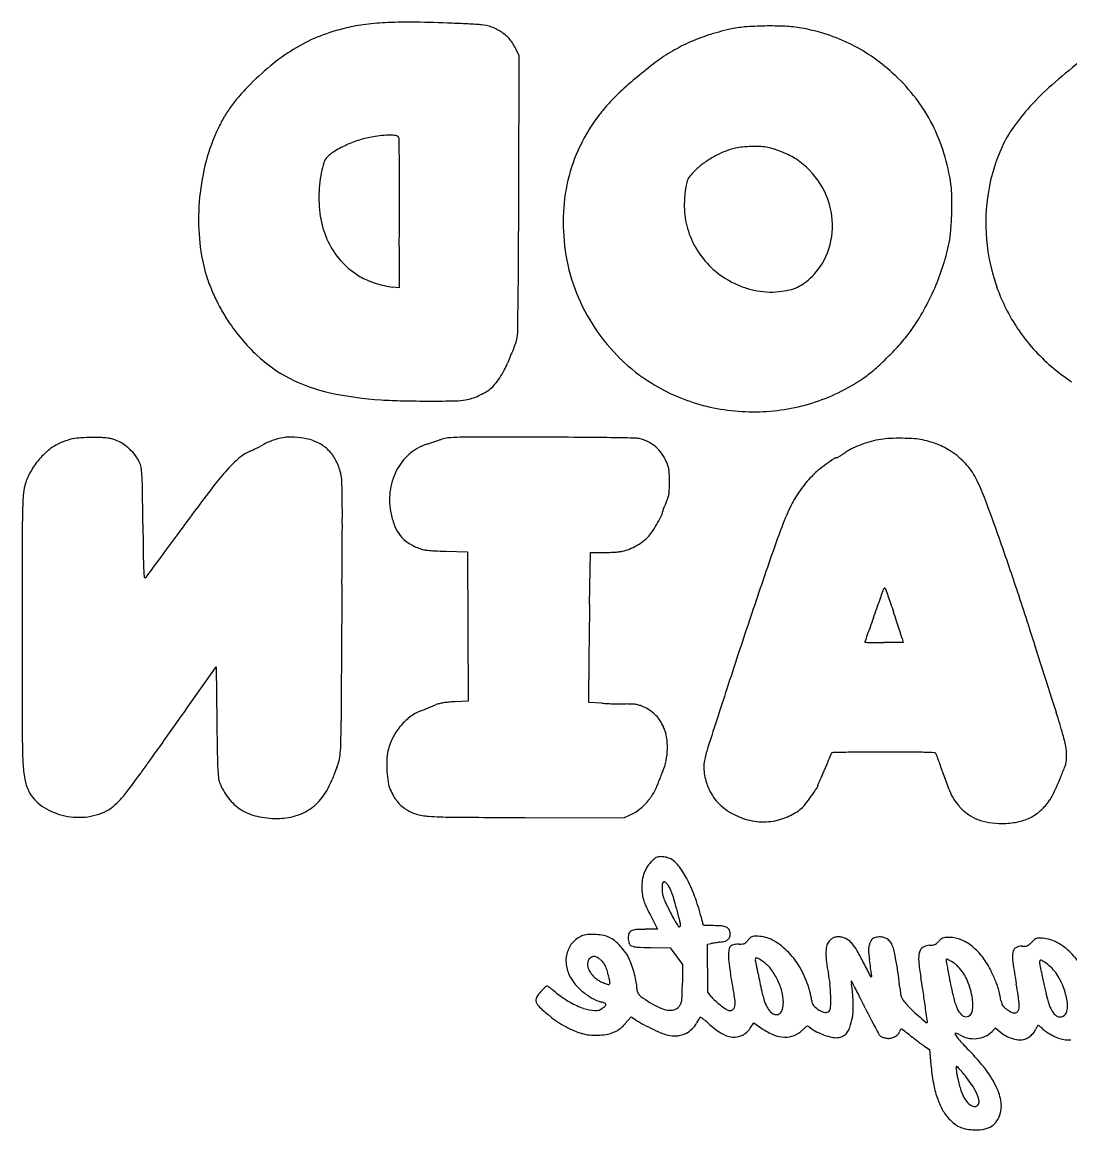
# Model space of a CAD drawing. Header units: millimetres. Extents: x -23.4 to 21.6, y -13.4 to 14.2.
# Drawn here: x -23.43 to 2.69, y -13.37 to 14.23 of the extents above; entities that cross this region are included whole.
import ezdxf

# ---------------------------------------------------------------- set-up
doc = ezdxf.new("R2010")
doc.units = ezdxf.units.MM

msp = doc.modelspace()

# ---------------------------------------------------------------- linework, layer by layer
for p, q in [((-11.053, 13.396), (-11.135, 13.571)), ((-11.062, 9.976), (-11.053, 13.396)), ((-14.039, 8.648), (-14.044, 7.612)), ((-14.044, 7.612), (-14.205, 7.632)), ((-12.878, 1.051), (-12.341, 1.033)), ((-12.341, 1.033), (-12.326, -2.686)), ((-9.299, -0.276), (-9.279, 1.018)), ((-9.279, 1.018), (-8.963, 1.018)), ((-1.492, -1.222), (-1.97, -1.222)), ((-1.513, -1.126), (-1.492, -1.222)), ((1.927, -1.715), (1.8, -1.314)), ((-19.367, -2.907), (-18.6, -1.83)), ((-18.6, -1.83), (-18.583, -3.205)), ((2.073, -2.173), (1.927, -1.715)), ((-9.32, -2.715), (-9.32, -2.142)), ((2.214, -2.618), (2.073, -2.173)), ((-12.326, -2.686), (-12.656, -2.7)), ((-8.993, -2.735), (-9.32, -2.715)), ((2.326, -2.97), (2.214, -2.618)), ((-8.445, -5.593), (-8.268, -5.51)), ((-10.915, -5.584), (-8.445, -5.593)), ((-7.794, -8.003), (-7.609, -8.369)), ((-6.464, -8.277), (-6.497, -8.147)), ((-6.212, -8.278), (-6.464, -8.277)), ((-7.609, -8.369), (-7.917, -8.369)), ((-7.771, -8.824), (-7.291, -8.834)), ((-6.359, -8.742), (-6.267, -8.725)), ((-6.357, -9.937), (-6.359, -8.742)), ((-7.291, -8.834), (-6.989, -9.244)), ((-6.989, -9.244), (-6.989, -9.704)), ((-6.272, -10.043), (-6.357, -9.937)), ((-8.409, -10.717), (-8.265, -10.554)), ((-8.265, -10.554), (-8.151, -10.626)), ((-5.299, -10.836), (-5.207, -10.703)), ((-5.207, -10.703), (-5.007, -10.839)), ((0.727, -10.916), (0.813, -10.826)), ((0.813, -10.826), (0.938, -10.934)), ((-0.972, -11.27), (-0.836, -11.364)), ((-0.836, -11.364), (-0.799, -11.746))]:
    msp.add_line(p, q)
for centre, radius, start, end in [((-14.292, 9.531), 4.682, 103.2565, 111.5328), ((-14.318, 9.641), 4.57, 97.0133, 103.2565), ((-14.001, 7.063), 7.167, 92.5566, 97.0132), ((-13.811, 2.805), 11.429, 89.1111, 92.5567), ((-14.166, -20.079), 34.316, 87.5933, 89.1112), ((-14.916, -37.927), 52.18, 87.3421, 87.5933), ((-14.478, -28.492), 42.735, 87.0505, 87.3422), ((-14.376, -26.508), 40.748, 86.7915, 87.0505), ((-12.263, 11.179), 3.002, 85.0476, 86.7914), ((-12.095, 13.114), 1.06, 70.0881, 85.0476), ((-12.105, 13.086), 1.089, 55.4344, 70.0881), ((-5.24, 11.58), 2.542, 94.4812, 102.8834), ((-4.793, 5.867), 8.272, 90.9927, 94.4812), ((-4.792, 5.818), 8.321, 87.4842, 90.9927), ((-4.561, 11.067), 3.067, 80.0941, 87.4843), ((-4.842, 9.457), 4.701, 71.9311, 80.0941), ((-14.451, 9.935), 4.249, 111.5328, 120.4346), ((-12.097, 13.098), 1.075, 40.6802, 55.4343), ((-4.904, 9.468), 4.669, 108.0727, 114.5328), ((-4.413, 7.962), 6.253, 102.8833, 108.0727), ((-4.734, 9.788), 4.353, 63.2835, 71.9311), ((-14.223, 9.545), 4.7, 120.4345, 128.8576), ((-12.042, 13.145), 1.002, 25.1256, 40.6802), ((-5.042, 9.77), 4.337, 114.5328, 121.2517), ((-4.748, 9.761), 4.383, 54.6668, 63.2835), ((-4.955, 9.627), 4.505, 121.2516, 127.782), ((-5.017, 9.382), 4.848, 46.6778, 54.6668), ((-12.683, 7.634), 7.155, 128.8576, 135.0055), ((2.573, -0.085), 16.792, 127.782, 129.7491), ((11.736, 1.936), 14.348, 127.975, 131.5956), ((-3.137, 6.781), 7.863, 129.7491, 133.2184), ((-4.934, 9.47), 4.728, 37.2015, 46.6778), ((-13.188, 8.139), 6.44, 135.0056, 138.4665), ((-4.559, 8.294), 5.786, 133.2184, 137.3112), ((7.034, 7.234), 7.264, 131.5955, 137.6205), ((-15.66, 10.277), 3.17, 143.8345, 149.5842), ((-15.327, 10.033), 3.583, 138.4665, 143.8346), ((-5.652, 9.302), 4.299, 137.3112, 142.4243), ((-4.613, 9.713), 4.325, 27.0709, 37.2015), ((-15.029, 9.907), 3.902, 149.5842, 154.5042), ((-5.584, 9.25), 4.385, 142.4243, 154.3657), ((5.537, 8.599), 5.238, 137.6205, 144.7627), ((-4.686, 9.676), 4.407, 17.0413, 27.0709), ((3.788, 9.835), 3.097, 144.7627, 155.351), ((-14.368, 9.592), 4.634, 154.5042, 165.2464), ((-14.307, 9.034), 2.376, 458.1055, 466.5784), ((-14.063, 7.316), 4.111, 454.8774, 458.1055), ((-14.277, 9.83), 1.588, 448.3109, 454.8775), ((-14.261, 10.385), 1.032, 440.9656, 448.311), ((-14.108, 11.348), 0.0576, 380.9936, 440.9657), ((-14.252, 11.293), 0.212, 360.4689, 380.9936), ((-14.257, 8.728), 2.68, 473.6965, 481.0785), ((-14.13, 8.438), 2.998, 466.5785, 473.6965), ((-261.491, 9.269), 247.459, 360.32153, 360.46889), ((-5.736, 9.323), 4.217, 154.3657, 166.6635), ((-5.274, 9.398), 1.742, 463.0973, 471.9286), ((-5.367, 9.797), 1.332, 455.2196, 463.0972), ((-5.197, 7.933), 3.203, 451.13, 455.2195), ((-5.197, 7.951), 3.186, 447.0422, 451.1299), ((-5.096, 9.911), 1.223, 438.6897, 447.0422), ((-5.131, 9.737), 1.4, 431.5751, 438.6896), ((-5.615, 8.284), 2.932, 427.4816, 431.5751), ((4.954, 9.3), 4.379, 155.351, 170.6695), ((-13.325, 9.317), 5.713, 165.2464, 174.4283), ((-15.618, 10.641), 0.315, 496.8195, 523.418), ((-15.139, 10.192), 0.972, 481.0784, 496.8196), ((-4.984, 8.673), 2.522, 478.5931, 485.2723), ((-4.978, 8.661), 2.536, 471.9287, 478.593), ((-5.618, 8.276), 2.941, 423.3908, 427.4817), ((-4.948, 9.614), 1.444, 416.4253, 423.3908), ((-5.266, 9.135), 2.02, 392.0981, 416.4253), ((-5.38, 9.463), 5.133, 8.0948, 17.0413), ((-13.363, 9.969), 2.669, 523.418, 528.9426), ((-117.015, 10.08), 102.981, 359.86298, 360.32158), ((-3.256, 7.092), 4.85, 494.3181, 496.4795), ((-5.469, 9.359), 1.683, 485.2723, 494.3181), ((-12.933, 9.885), 3.106, 528.9426, 534.5432), ((-5.574, 9.284), 4.382, 166.6635, 178.7099), ((-5.201, 9.8), 1.733, 524.1215, 528.6026), ((-6.551, 10.185), 0.328, 508.7636, 524.1215), ((-6.444, 10.119), 0.454, 496.4795, 508.7636), ((-12.542, 9.848), 3.499, 534.5432, 539.6657), ((-500.954, 11.264), 489.894, -0.31316, -0.15067), ((-3.325, 9.612), 3.617, 533.1936, 535.3245), ((-5.632, 9.887), 1.293, 528.6027, 533.1935), ((-5.252, 9.143), 2.003, 367.618, 392.0981), ((-2.659, 9.85), 2.384, 0.8794, 8.0949), ((5.355, 9.234), 4.786, -189.3305, -174.9998), ((-13.284, 9.313), 5.754, -185.5717, -176.4209), ((-13.157, 9.852), 2.884, 539.6657, 552.1071), ((-438.124, 10.848), 424.091, 359.70277, 359.86297), ((-4.428, 9.653), 2.513, 537.4316, 540.332), ((-3.093, 9.593), 3.849, 535.3245, 537.4316), ((-9.19, 9.75), 8.916, -1.8253, 0.8794), ((-4.961, 9.65), 1.98, 180.3321, 196.4117), ((-5.139, 9.159), 1.889, 342.3002, 367.618), ((-9.186, 9.75), 8.912, -4.5453, -1.8253), ((-13.85, 9.703), 2.175, 192.107, 207.477), ((-4.787, 9.267), 5.169, -181.2901, -170.6471), ((-14.227, 9.254), 4.809, -176.4209, -165.9531), ((-4.768, 9.707), 2.181, 196.4118, 211.3658), ((-2.921, 9.252), 2.627, -11.2994, -4.5453), ((-14.008, 9.621), 1.997, 207.477, 223.5867), ((-223.443, 9.747), 212.379, -0.61652, -0.31308), ((-4.721, 9.735), 2.235, 211.3658, 226.1272), ((-4.942, 9.096), 1.683, 314.696, 342.3003), ((-5.449, 9.757), 5.205, -17.7167, -11.2994), ((5.409, 9.239), 4.84, -174.9998, -160.7529), ((-5.427, 9.161), 4.521, -170.647, -158.1901), ((-15.95, 8.823), 3.033, -165.9532, -159.6932), ((-13.958, 9.668), 2.066, 223.5868, 239.2955), ((-4.745, 9.711), 2.201, 226.1272, 241.0593), ((-6.253, 10.014), 6.049, -23.4501, -17.7167), ((-14.051, 9.526), 5.058, -159.6932, -155.4249), ((-14.369, 8.976), 1.261, 239.2956, 247.6333), ((-13.765, 10.445), 2.849, 247.6333, 252.1667), ((-13.718, 10.591), 3.003, 252.1666, 256.6306), ((-4.679, 9.831), 2.338, 241.0593, 249.129), ((-4.525, 8.503), 0.96, 294.7383, 307.1728), ((-5.081, 9.236), 1.88, 307.1728, 314.696), ((-13.955, 9.592), 1.976, 256.6305, 262.7386), ((-528.035, 13.024), 516.988, -0.7203, -0.61648), ((-5.209, 9.249), 4.756, -158.1901, -146.1969), ((-4.773, 9.584), 2.074, 249.129, 257.9573), ((-4.787, 9.517), 2.006, 257.9574, 266.9411), ((-4.787, 9.518), 2.008, 266.9412, 275.9201), ((-4.808, 9.719), 2.209, 275.9201, 282.6367), ((-4.544, 8.544), 1.005, 282.6366, 294.7384), ((-6.334, 10.049), 6.137, -29.1437, -23.4502), ((5.183, 9.16), 4.601, -160.753, -145.953), ((-13.861, 9.612), 5.267, -155.4249, -151.2251), ((-14.996, 8.989), 3.972, -151.2252, -146.0362), ((-5.878, 9.795), 5.616, -35.2293, -29.1437), ((-14.153, 9.557), 4.989, -146.0363, -133.4759), ((-11.981, 6.541), 0.894, -14.9319, -9.9578), ((-11.951, 6.536), 0.864, -9.9578, -0.7203), ((-5.21, 9.248), 4.755, -146.197, -134.2029), ((-4.153, 8.577), 3.504, -41.301, -35.2293), ((5.069, 9.082), 4.463, -145.953, -138.031), ((-12, 6.45), 0.884, -25.8853, -20.8738), ((-12.835, 6.769), 1.778, -20.8739, -17.9025), ((-12.837, 6.769), 1.78, -17.9025, -14.9318), ((-7.305, 11.346), 7.7, -44.6715, -41.3011), ((5.408, 9.388), 4.92, -138.031, -130.6671), ((-15.168, 8.486), 3.513, -133.4758, -117.1399), ((-8.527, 4.688), 3.006, 518.0107, 519.6159), ((-6.16, 3.733), 5.558, 516.9976, 518.0108), ((-6.265, 3.777), 5.445, 515.9805, 516.9976), ((-9.029, 5.009), 2.418, 514.1147, 515.9805), ((-5.375, 9.078), 4.518, -134.2029, -121.7399), ((-7.258, 11.299), 7.633, -48.0433, -44.6715), ((-13.319, 6.576), 2.15, -33.9598, -28.2328), ((-12.668, 6.227), 1.412, -28.2328, -20.384), ((-4.245, 7.948), 3.127, -54.611, -48.0433), ((5.403, 9.382), 4.912, -130.6672, -123.2973), ((-14.899, 9.011), 4.103, -117.1398, -102.2234), ((-13.206, 6.501), 2.015, -39.786, -33.9598), ((-5.132, 9.196), 4.658, -71.7854, -54.611), ((-13.935, 13.462), 8.657, -102.2234, -93.6891), ((-12.787, 6.537), 1.764, -65.7233, -59.9354), ((-12.448, 5.951), 1.088, -59.9353, -51.6203), ((-12.257, 5.71), 0.78, -51.6203, -39.786), ((-5.277, 9.236), 4.704, -121.7399, -104.6827), ((-13.685, 17.337), 12.54, -93.6891, -91.2468), ((-13.275, 36.145), 31.352, -91.2468, -90.015), ((-13.272, 48.988), 44.195, -90.0149, -89.1754), ((-12.657, 6.251), 1.454, -89.1754, -79.2616), ((-12.609, 5.998), 1.196, -79.2616, -71.4797), ((-12.797, 6.559), 1.789, -71.4796, -65.7233), ((-5.217, 9.454), 4.93, -88.2445, -71.7854), ((-5.217, 9.466), 4.941, -104.6826, -88.2445), ((-21.885, 2.395), 1.483, 93.2784, 101.2778), ((-21.665, -1.442), 5.326, 90.1899, 93.2785), ((-21.646, -7.183), 11.066, 88.9643, 90.1899), ((-21.471, 2.495), 1.387, 83.3053, 88.9642), ((-21.391, 3.175), 0.702, 74.5802, 83.3053), ((-16.719, 2.53), 1.366, 98.9248, 110.7365), ((-16.721, 2.539), 1.358, 87.0729, 98.9249), ((-16.747, 2.026), 1.871, 77.7536, 87.073), ((-12.772, 3.202), 0.675, 94.6077, 109.4846), ((-12.419, -1.176), 5.068, 91.242, 94.6077), ((-12.011, -20.023), 23.919, 89.9345, 91.242), ((-12.991, -877.247), 881.144, 89.837554, 89.934499), ((-11.379, -308.788), 312.682, 89.64047, 89.83756), ((-9.85, -65.125), 69.014, 89.03572, 89.64053), ((-10.164, -83.816), 87.708, 88.68583, 89.03579), ((-8.163, 3.427), 0.442, 73.8535, 88.6859), ((-1.583, -2.152), 6.018, 89.3154, 92.2494), ((-1.584, -2.189), 6.054, 86.4496, 89.3154), ((-22.027, 2.643), 1.191, 116.4191, 131.2805), ((-21.586, 1.756), 2.182, 110.6297, 116.419), ((-21.95, 2.722), 1.15, 101.2778, 110.6296), ((-21.485, 2.834), 1.056, 68.1534, 74.5803), ((-21.442, 2.941), 0.941, 56.2553, 68.1534), ((-21.687, 2.574), 1.382, 47.3353, 56.2554), ((-21.655, 2.61), 1.334, 38.2875, 47.3353), ((-20.137, 8.933), 5.891, 294.7128, 295.5873), ((-19.862, 8.36), 5.255, 295.5873, 296.4431), ((-17.875, 4.365), 0.793, 296.443, 299.9007), ((-16.524, 2.016), 1.917, 110.7365, 119.9007), ((-16.609, 2.659), 1.224, 62.5566, 77.7537), ((-16.502, 2.866), 0.991, 44.7516, 62.5567), ((-12.99, 2.566), 1.208, 107.9113, 131.8382), ((-16.828, 14.443), 11.273, 287.9113, 288.3704), ((-19.854, 23.554), 20.874, 288.3704, 288.6598), ((-19.716, 23.146), 20.443, 288.6598, 288.9504), ((-16.017, 12.373), 9.053, 288.9505, 289.4847), ((-8.388, 2.65), 1.252, 63.2453, 73.8535), ((-8.209, 3.004), 0.854, 49.1194, 63.2453), ((-8.218, 2.995), 0.867, 35.1159, 49.1194), ((-2.104, 2.291), 1.473, 115.7084, 123.8483), ((-1.64, 1.327), 2.542, 110.2993, 115.7084), ((-1.571, 1.139), 2.743, 105.0613, 110.2993), ((-1.668, 1.5), 2.369, 99.2158, 105.0612), ((-1.745, 1.977), 1.886, 92.2494, 99.2158), ((-1.291, 2.526), 1.331, 77.627, 86.4496), ((-1.71, 0.617), 3.285, 73.8598, 77.627), ((-1.293, 2.057), 1.786, 67.9138, 73.8597), ((-1.236, 2.197), 1.635, 61.6613, 67.9137), ((-1.56, 1.598), 2.316, 56.8452, 61.6612), ((-21.558, 2.108), 1.903, 131.2804, 141.7436), ((-21.194, 2.973), 0.747, 24.3203, 38.2875), ((-16.108, 1.106), 2.97, 129.6958, 137.0583), ((-17.327, 2.574), 1.062, 113.8383, 129.6958), ((-20.137, 8.933), 5.891, 293.8382, 294.7128), ((-16.526, 2.841), 1.025, 27.2871, 44.7516), ((-12.848, 2.408), 1.42, 131.8382, 153.0293), ((-8.593, 2.731), 1.325, 24.9252, 35.116), ((3.27, -5.981), 11.365, 124.7166, 125.9714), ((-3.141, 3.273), 0.108, 90, 124.7166), ((-3.141, 3.403), 0.0225, 270.0001, 301.2206), ((-7.183, 10.071), 7.821, 301.2205, 301.7261), ((-4.966, 6.485), 3.604, 301.7261, 303.0091), ((-6.463, 8.79), 6.353, 303.0091, 303.8484), ((-1.416, 1.818), 2.053, 50.2108, 56.8451), ((-1.189, 2.09), 1.698, 42.563, 50.2108), ((-21.503, 2.065), 1.972, 141.7436, 152.0408), ((-21.074, 3.028), 0.615, 10.6794, 24.3203), ((-21.834, 2.884), 1.389, 3.2579, 10.6793), ((-13.972, -0.882), 5.888, 137.0584, 142.1468), ((-16.848, 2.675), 1.387, 13.3654, 27.2872), ((-12.734, 2.35), 1.548, 153.0292, 173.2329), ((-8.395, 2.823), 1.108, 19.0129, 24.9252), ((-7.861, 3.007), 0.543, 8.9342, 19.0129), ((-8.24, 2.947), 0.926, 1.7858, 8.9343), ((-2.633, 1.848), 1.558, 128.4683, 135), ((-0.073, -1.375), 5.674, 125.9714, 128.4683), ((-1.156, 2.121), 1.654, 34.8063, 42.563), ((-1.295, 2.024), 1.824, 27.5976, 34.8062), ((-21.95, 2.302), 1.466, 152.0408, 164.8996), ((-27.838, 2.543), 7.403, 0.7941, 3.258), ((-16.571, 2.741), 1.102, 2.5929, 13.3653), ((-26.832, 2.277), 11.373, 0.6513, 2.5929), ((-14.008, 2.767), 6.697, 0.1248, 1.7858), ((-14.316, 2.767), 7.005, -1.5006, 0.1248), ((-1.615, 0.829), 2.998, 135, 143.4878), ((-3.447, 0.899), 4.251, 20.4855, 27.5975), ((-22.16, 2.359), 1.249, 164.8996, 176.2157), ((-343.857, -1.838), 323.452, 0.63163, 0.79412), ((0.858, -12.408), 24.67, 142.1468, 143.9021), ((-12.632, 2.338), 1.65, -186.7671, -167.5094), ((-8.164, 2.606), 0.85, -9.1787, -1.5005), ((-1.858, 1.009), 2.695, 143.4878, 152.6807), ((-14.978, 1.884), 8.446, 176.2157, 178.975), ((-54.784, 1.959), 39.327, -0.3224, 0.6512), ((-4.854, 1.074), 2.805, 514.9009, 516.5046), ((-8.601, 2.829), 1.332, -25.0991, -19.8499), ((-7.832, 2.552), 0.515, -19.8498, -9.1788), ((0.098, -0.001), 4.897, 152.6806, 159.0714), ((-57.398, -19.257), 61.845, 19.47946, 20.48557), ((21.662, 1.228), 45.093, 178.975, 179.941), ((-284.101, 195.372), 327.997, 323.75769, 323.90207), ((-12.257, 2.421), 2.035, -167.5093, -158.2979), ((-11.501, 3.94), 4.466, -29.2303, -26.3824), ((-7.687, 2.049), 0.209, -26.3824, 0), ((-7.413, 2.049), 0.0659, 520.2388, 540), ((-5.48, 1.354), 2.12, 518.6305, 520.2389), ((-5.66, 1.425), 1.926, 516.5047, 518.6305), ((290.037, 5.15), 310.481, 180.63156, 180.78923), ((-809.051, 6.203), 793.607, -0.431948, -0.322398), ((-13.328, 1.995), 0.882, -158.2979, -141.0946), ((-10.67, 3.475), 3.513, -32.9684, -29.2303), ((19.84, -7.551), 26.034, 159.0714, 160.9254), ((-131.887, 83.796), 139.269, 323.48372, 323.75759), ((-13.371, 1.96), 0.827, -141.0945, -123.2043), ((-8.608, 2.136), 1.055, -52.1454, -42.0745), ((-8.614, 2.142), 1.063, -42.0744, -32.9684), ((2175.696, -0.993), 2199.127, -180.059077, -179.999947), ((-12.926, 2.64), 1.639, -123.2043, -112.4829), ((-13.349, 1.619), 0.534, -112.4829, -101.7682), ((-8.706, 2.106), 1.077, -78.183, -68.2564), ((-8.834, 2.429), 1.424, -68.2564, -60.2076), ((-8.832, 2.424), 1.419, -60.2075, -52.1454), ((-64.599, -21.804), 69.483, 18.38218, 19.4795), ((-11.45, 0.997), 8.965, 180.7892, 182.8264), ((-184.763, 122.946), 205.061, 323.33398, 323.48364), ((-13.19, 2.383), 1.315, -101.7682, -96.3028), ((-13.014, 3.975), 2.916, -96.3028, -92.8167), ((-12.338, 17.715), 16.673, -92.8167, -91.8574), ((-8.963, 4.55), 3.532, -90, -87.846), ((-8.986, 5.151), 4.133, -87.846, -85.9315), ((-8.955, 4.712), 3.694, -85.9315, -84.0029), ((-8.656, 1.869), 0.834, -84.003, -78.183), ((164.603, -57.608), 179.207, 160.92541, 161.48324), ((-18.845, 0.632), 1.561, 182.8264, 188.4547), ((-20.372, 0.405), 0.0174, 188.4546, 318.4093), ((-21.483, 1.391), 1.503, 318.4092, 323.334), ((1553.578, -11.607), 1569.089, 539.5681, 539.606144), ((-47.697, 15.776), 48.33, -19.2591, -19.0375), ((-2.467, 0.169), 0.483, -19.0375, -13.1279), ((-1.804, 0.014), 0.197, 518.8407, 526.8721), ((-1.866, 0.038), 0.132, 507.9594, 518.8406), ((-1.903, 0.061), 0.0878, 495.0089, 507.9595), ((-1.953, 0.112), 0.0163, 450, 495.0087), ((-1.953, 0.058), 0.07, 441.4745, 450), ((-1.949, 0.087), 0.0406, 428.6608, 441.4745), ((-1.943, 0.103), 0.0236, 411.8589, 428.6608), ((-1.931, 0.118), 0.00516, 359.9999, 411.8589), ((-1.9, 0.118), 0.0259, -180, -161.3173), ((440.571, 149.738), 467.11, -161.31722, -161.29567), ((-103.292, -34.662), 110.256, 17.60575, 18.38222), ((208.74, -3.703), 218.066, 539.0994, 539.24057), ((-31.954, 10.276), 31.654, -19.6595, -19.2591), ((51.456, 17.997), 56.298, -161.2956, -161.0955), ((100.171, 34.68), 107.79, -161.09554, -160.97247), ((-49.867, 16.675), 50.676, -19.9408, -19.6594), ((-34.215, -11.665), 34.362, 378.6312, 379.0275), ((1382.589, -10.431), 1398.096, 539.606184, 539.647667), ((221.08, -3.867), 230.408, 539.24051, 539.37595), ((173.456, -60.573), 188.543, 161.48324, 162.02022), ((181.953, -67.43), 195.93, 520.05922, 520.13072), ((-23.881, -8.181), 23.457, 378.1037, 378.6312), ((1283.054, -0.994), 1306.485, -179.999972, -179.890652), ((1149.548, -414.668), 1223.944, 520.247823, 520.256532), ((92.97, -35.272), 101.314, 520.13069, 520.2478), ((-28.111, -9.564), 27.907, 377.732, 378.1037), ((-2.187, -1.274), 0.69, 372.3875, 377.732), ((196.308, -3.597), 205.634, 539.37599, 539.50983), ((-2.425, -1.215), 0.0225, 520.2568, 536.0561), ((-2.444, -1.214), 0.00294, 536.0557, 629.0211), ((-0.147, 133.23), 134.467, 269.02121, 269.07965), ((-2.061, 14.122), 15.343, 269.0797, 269.6554), ((-1.97, 29.236), 30.457, 269.6553, 270), ((1258.912, -9.671), 1274.417, 539.647639, 539.6866), ((26.263, -2.142), 35.582, 539.5098, 540.0001), ((420.77, -140.834), 448.555, 162.0202, 162.22899), ((116.681, -3.423), 132.169, 539.68651, 539.89232), ((-12.877, -3.418), 0.692, 104.4, 112.2146), ((-12.764, -3.858), 1.146, 99.044, 104.3999), ((-12.677, -4.408), 1.703, 94.71, 99.044), ((-12.476, -6.846), 4.149, 92.4815, 94.71), ((-8.467, 5.862), 8.614, 266.4987, 267.4676), ((-8.184, 12.249), 15.007, 267.4676, 268.107), ((-8.201, 11.749), 14.506, 268.107, 268.7503), ((-8.386, 3.241), 5.996, 268.7504, 269.995), ((-8.387, -6.56), 3.805, 87.5905, 89.995), ((-8.257, -3.478), 0.72, 79.3375, 87.5905), ((569.583, -422.184), 722.949, 504.552703, 504.596477), ((-13.058, -4.024), 1.185, 112.0605, 127.5617), ((-70.281, 137.178), 151.171, 292.06043, 292.09802), ((-99.692, 209.618), 229.354, 292.09797, 292.12547), ((-94.46, 196.749), 215.462, 292.12546, 292.15319), ((-41.186, 65.9), 74.184, 292.1532, 292.21462), ((-8.224, -3.302), 0.54, 69.4155, 79.3375), ((-8.546, -4.159), 1.456, 64.6818, 69.4156), ((-8.349, -3.741), 0.994, 54.7415, 64.6818), ((-8.269, -3.629), 0.856, 43.6249, 54.7414), ((-15.817, -8.734), 19.036, 15.9139, 17.6264), ((154.972, -1.107), 173.568, -179.30736, -179.05595), ((-54.146, -3.102), 38.658, -0.8876, -0.1077), ((-12.878, -4.258), 1.48, 127.5617, 140.6803), ((-8.309, -3.667), 0.912, 32.8875, 43.6249), ((-8.625, -3.871), 1.288, 24.599, 32.8875), ((-4.955, -3.452), 18.474, -179.8907, -177.587), ((628.285, -463.907), 794.967, 504.596444, 504.637239), ((-12.842, -4.287), 1.527, 140.6803, 153.5983), ((-8.302, -3.723), 0.932, 8.9338, 24.599), ((-9.039, -3.839), 1.679, -1.1485, 8.9338), ((-0.413, -4.343), 3.019, 9.2364, 15.914), ((559.776, -415.288), 710.96, 504.637185, 504.67775), ((-19.19, -3.644), 3.698, -5.2536, -0.8877), ((-12.983, -4.217), 1.37, 153.5983, 167.6103), ((1.305, -4.063), 1.278, -1.7958, 9.2364), ((-4.574, -3.736), 14, -179.056, -177.4683), ((-16.851, -3.859), 1.349, -13.3917, -5.2537), ((-13.091, -4.194), 1.259, 167.6104, 177.9878), ((-9.084, -3.838), 1.723, -11.1259, -1.1486), ((-4.647, -4.485), 1.821, 162.2289, 172.4632), ((-2.072, -4.587), 1.349, 518.8322, 521.8217), ((-2.429, -4.449), 0.965, 514.9905, 518.8321), ((-2.478, -4.426), 0.912, 511.6313, 514.9904), ((-3.236, -4.017), 0.0497, 483.6777, 511.6313), ((-3.234, -4.021), 0.0548, 451.1365, 483.6777), ((0.255, -179.876), 175.945, 451.01746, 451.13641), ((-2.181, -42.717), 38.764, 450.4042, 451.0175), ((-1.941, -76.725), 72.773, 450.02138, 450.40411), ((-1.923, -124.851), 120.898, 449.72014, 450.02129), ((-1.406, -18.964), 15.011, 448.32, 449.7201), ((-1.429, -19.735), 15.781, 447.4156, 448.3199), ((-0.72, -4.023), 0.054, 397.7482, 447.4155), ((-0.77, -4.062), 0.117, 381.1168, 397.7482), ((-12.16, -8.461), 12.327, 380.5146, 381.1167), ((1.951, -4.084), 0.631, -20.494, -1.7958), ((-20.609, -4.112), 2.806, -177.5871, -169.4028), ((91.348, -83.349), 136.845, 504.67772, 504.81523), ((-13.482, -4.13), 5.083, -177.4683, -174.8115), ((-8.358, -7.346), 7.839, 517.7975, 518.4051), ((-14.303, -4.92), 1.418, 515.6427, 517.7974), ((-16.42, -3.962), 0.906, -24.3573, -13.3917), ((-11.336, -4.255), 3.015, -182.0121, -176.6076), ((-8.476, -3.958), 1.104, -25.0549, -11.126), ((-5.814, -4.33), 0.643, -187.5369, -174.2815), ((-5, -4.249), 1.462, -174.2816, -167.1029), ((-7.333, -2.692), 4.246, -24.4521, -22.9283), ((-7.129, -2.778), 4.025, -22.9283, -21.3898), ((-4.78, -3.698), 1.501, -21.3899, -18.1783), ((-8.144, -6.958), 8.039, 379.4205, 380.5146), ((-12.855, -8.619), 13.034, 378.6587, 379.4205), ((-6.282, -1.006), 9.421, -22.239, -20.4941), ((-22.269, -4.422), 1.118, -169.4028, -153.1269), ((-32.542, 3.996), 14.74, -37.0203, -35.1848), ((-18.117, -4.551), 0.429, -174.8114, -158.5712), ((-17.388, -4.015), 1.785, -35.4676, -20.3372), ((-8.028, -7.484), 8.196, 519.0174, 519.6627), ((-7.469, -7.698), 8.795, 518.4051, 519.0173), ((-11.383, -4.258), 2.968, -176.6076, -171.3089), ((-8.912, -4.259), 1.402, -28.7814, -17.1697), ((-6.338, -5.054), 1.292, 520.2115, 522.8303), ((-4.901, -5.571), 2.819, 518.7507, 520.2115), ((-4.861, -5.587), 2.862, 517.294, 518.7507), ((-6.107, -5.065), 1.511, 514.945, 517.2941), ((-4.798, -4.202), 1.669, -167.103, -160.2962), ((-1.152, -5.759), 2.655, 514.6052, 516.3268), ((0.256, -6.427), 4.213, 513.3871, 514.6052), ((-5.893, -3.346), 2.664, -26.6128, -24.4522), ((13.865, 0.404), 15.168, -161.3414, -159.9059), ((-4.75, -1.633), 7.766, -24.256, -22.239), ((-22.377, -4.477), 0.997, -153.1269, -124.5775), ((-23.649, -2.71), 3.602, -42.2503, -37.0204), ((-17.023, -4.121), 1.605, -158.5713, -142.3352), ((-13.625, -4.601), 0.7, -171.3088, -155.8124), ((-12.482, -4.087), 1.953, -155.8124, -150.496), ((-9.011, -4.205), 1.515, -39.74, -28.7815), ((-4.903, -4.24), 1.558, -160.2962, -153.1269), ((-5.269, -4.425), 1.147, -153.1269, -131.6843), ((-11.504, 0.414), 9.464, -35.2777, -33.7442), ((-3.739, -4.774), 0.126, -33.7442, 0), ((-3.563, -4.774), 0.0503, 517.3918, 540), ((-0.292, -6.136), 3.594, 516.3267, 517.3917), ((1.628, -4.073), 2.137, -159.9059, -153.8108), ((-3.653, -2.127), 6.563, -26.286, -24.2559), ((-22.376, -3.866), 1.882, -49.7514, -42.2504), ((-17.344, -4.369), 1.199, -142.3352, -122.1357), ((-16.995, -4.294), 1.304, -54.6174, -35.4676), ((-13.301, -4.551), 1.012, -150.496, -141.7994), ((-13.415, -4.641), 0.866, -141.7994, -132.3047), ((-8.952, -4.254), 1.438, -50.9814, -39.74), ((-8.26, -1.882), 5.49, -37.8657, -35.2777), ((0.711, -4.524), 1.116, -153.8108, -144.6348), ((1.092, -4.253), 1.583, -144.6349, -137.5744), ((0.968, -4.335), 1.446, -48.0581, -34.5286), ((1.349, -4.597), 0.984, -34.5287, -26.286), ((-22.057, -4.013), 1.56, -124.5775, -104.1645), ((-21.994, -4.123), 1.454, -84.7742, -62.8014), ((-21.74, -4.618), 0.898, -62.8014, -49.7514), ((-17.283, -4.273), 1.313, -122.1358, -102.9757), ((-16.98, -4.316), 1.277, -73.994, -54.6175), ((-13.285, -4.497), 1.06, -132.3047, -124.1428), ((-13.37, -4.622), 0.909, -124.1427, -106.3062), ((-13.204, -4.058), 1.497, -106.3061, -94.0288), ((-8.728, -4.53), 1.082, -64.892, -50.9814), ((-4.972, -4.091), 1.595, -131.6843, -114.9307), ((-4.996, -4.091), 1.601, -65.9632, -58.9041), ((-4.681, -4.614), 0.991, -58.9041, -48.7922), ((-4.541, -4.773), 0.78, -48.7922, -37.8657), ((0.893, -4.436), 1.313, -137.5745, -125.3212), ((0.766, -4.615), 1.093, -125.3211, -111.2651), ((1.163, -4.552), 1.155, -64.074, -48.058), ((-22.018, -3.86), 1.718, -104.1645, -84.7741), ((-17.087, -3.419), 2.189, -102.9757, -89.9101), ((-17.086, -3.947), 1.661, -89.9101, -73.994), ((-12.673, 3.483), 9.057, -94.0288, -90.4103), ((-8.838, 539.02), 544.608, -90.41033, -90.2185), ((-4.935, -4.012), 1.682, -114.9306, -98.6321), ((-4.969, -4.24), 1.452, -98.6321, -80.4259), ((-4.975, -4.203), 1.489, -80.4259, -72.8113), ((-5.042, -3.987), 1.715, -72.8112, -65.9632), ((0.829, -4.453), 1.266, -111.2651, -98.3389), ((0.978, -3.434), 2.297, -98.3389, -90.0614), ((0.978, -3.723), 2.008, -90.0615, -79.3074), ((1.116, -4.456), 1.261, -79.3075, -64.0739), ((-6.638, -7.776), 1.567, 132.3661, 136.2238), ((-7.535, -6.792), 0.236, 116.739, 132.3661), ((-7.564, -6.736), 0.173, 97.5818, 116.7389), ((-7.508, -7.155), 0.596, 89.9515, 97.5819), ((-7.508, -7.01), 0.45, 82.2521, 89.9516), ((-7.526, -7.148), 0.59, 75.9649, 82.2521), ((-7.517, -7.109), 0.549, 69.5059, 75.9649), ((-7.42, -6.85), 0.274, 58.6248, 69.5058), ((-7.679, -7.275), 0.771, 36.5926, 58.6248), ((-7.211, -7.234), 0.778, 149.2942, 162.6364), ((-7.192, -7.245), 0.8, 136.2238, 149.2942), ((-8.953, -8.221), 2.357, 27.0187, 36.5926), ((-7.096, -7.27), 0.899, 162.6364, 174.9546), ((-9.991, -8.75), 3.523, 19.1093, 27.0187), ((-6.571, -7.316), 1.426, -185.0454, -176.3281), ((-6.478, -7.31), 1.519, -176.328, -171.0268), ((-6.114, -7.36), 1.38, 535.1326, 540.2226), ((-6.803, -7.363), 0.69, 180.2225, 189.1953), ((-7.41, -7.25), 0.0793, 494.3439, 535.1327), ((-7.444, -7.215), 0.0307, 415.947, 494.3439), ((-7.608, -7.459), 0.325, 401.9581, 415.947), ((-7.671, -7.515), 0.409, 387.8663, 401.9582), ((-8.284, -7.839), 1.102, 381.1437, 387.8663), ((-9.253, -8.214), 2.141, 376.4433, 381.1437), ((-7.298, -7.44), 0.688, -171.0268, -161.4459), ((-6.832, -7.283), 1.18, -161.4459, -154.6964), ((-6.887, -7.376), 0.606, 189.1952, 199.0914), ((-6.213, -7.143), 1.319, 199.0914, 205.1686), ((2.253, -3.165), 10.673, 205.1686, 206.4713), ((-15.536, -10.068), 8.692, 374.7841, 376.4433), ((-13.113, -9.832), 6.827, 14.2881, 19.1094), ((0.487, -3.823), 9.275, -154.6964, -153.2187), ((-1.924, -5.245), 6.007, 206.4713, 208.1773), ((-57.699, -21.195), 52.299, 374.445, 374.784), ((-5.165, -6.981), 2.33, 208.1774, 211.6373), ((-5.064, -6.919), 2.448, 211.6373, 214.1674), ((-7.985, -8.389), 0.962, 368.4752, 374.445), ((-7.119, -8.26), 0.0861, 339.2582, 368.4751), ((-6.217, -10.921), 2.643, 85.4307, 89.8971), ((-9.267, -9.094), 0.602, 108.2645, 135.0929), ((-9.298, -9), 0.504, 92.4939, 108.2645), ((-9.251, -10.083), 1.588, 85.7897, 92.4939), ((-9.251, -10.09), 1.594, 79.072, 85.7897), ((-9.054, -9.07), 0.556, 64.3255, 79.0719), ((-8.009, -8.583), 0.329, 160.2101, 180), ((-8.21, -8.511), 0.115, 116.9198, 160.2102), ((-8.13, -8.668), 0.291, 93.6815, 116.9198), ((-7.917, -11.98), 3.61, 90, 93.6815), ((-7.063, -8.276), 0.0323, 214.1674, 269.9999), ((-7.063, -8.281), 0.0268, 269.9999, 339.2582), ((-6.034, -8.629), 0.344, 65.3689, 85.4306), ((-5.949, -8.445), 0.141, 29.8447, 65.3689), ((-5.935, -8.517), 0.134, -48.9808, -16.4861), ((-6.022, -8.487), 0.225, 4.7824, 29.8447), ((-6.032, -8.488), 0.236, -16.486, 4.7824), ((-5.213, -8.668), 0.122, 111.71, 134.9276), ((-5.199, -8.704), 0.161, 92.434, 111.71), ((-5.146, -9.952), 1.41, 88.5291, 92.434), ((-5.131, -9.36), 0.818, 61.8233, 88.529), ((-9.235, -9.126), 0.647, 135.0929, 160.5211), ((-9.124, -9.215), 0.716, 50.9342, 64.3254), ((-9.552, -9.743), 1.397, 42.8082, 50.9342), ((-9.603, -9.79), 1.465, 34.8284, 42.8083), ((-7.902, -8.583), 0.435, -180, -162.4364), ((-8.215, -8.682), 0.108, -162.4364, -113.0402), ((-8.106, -8.426), 0.386, -113.0402, -92.8502), ((-7.522, 3.29), 12.117, -92.8501, -91.1767), ((-5.624, -12.254), 3.587, 459.6142, 460.327), ((-4.553, -18.577), 10.001, 459.2826, 459.6142), ((-4.457, -19.162), 10.593, 458.9539, 459.2826), ((-5.05, -15.4), 6.785, 458.4951, 458.954), ((-6.183, -7.817), 0.882, -81.505, -73.0501), ((-5.989, -8.455), 0.216, -73.0501, -48.9808), ((-5.695, -8.883), 0.131, 126.175, 165.182), ((-5.712, -8.859), 0.102, 106.9754, 126.1749), ((-5.592, -9.254), 0.515, 101.1938, 106.9755), ((-5.574, -9.345), 0.607, 95.577, 101.1938), ((-5.573, -9.351), 0.613, 90, 95.577), ((-5.573, -7.824), 0.914, 270, 275.2071), ((-5.505, -8.574), 0.161, 275.2072, 294.0491), ((-5.496, -8.594), 0.139, 294.049, 314.7921), ((-5.81, -8.277), 0.585, 314.7921, 321.9206), ((-4.863, -9.019), 0.618, 134.9276, 141.9205), ((-5.494, -10.037), 1.586, 45.5516, 61.8232), ((-2.389, -8.974), 1.024, 170.0586, 179.7529), ((-3.14, -8.842), 0.262, 143.33, 170.0585), ((-3.048, -8.911), 0.377, 128.8423, 143.33), ((-3.118, -8.824), 0.265, 109.9748, 128.8424), ((-3.112, -8.84), 0.282, 91.7905, 109.9748), ((-3.106, -9.028), 0.47, 79.3747, 91.7905), ((-3.091, -8.947), 0.388, 57.4484, 79.3748), ((-3.171, -9.073), 0.537, 40.2859, 57.4484), ((-3.663, -9.49), 1.182, 29.5778, 40.2859), ((-1.95, -8.888), 0.403, 168.7041, 179.323), ((-1.76, -8.926), 0.597, 160.7941, 168.7042), ((-1.711, -8.943), 0.649, 154.4501, 160.7941), ((-2.144, -8.736), 0.169, 137.2324, 154.4501), ((-2.171, -8.711), 0.132, 117.068, 137.2325), ((-2.099, -8.852), 0.291, 105.9165, 117.068), ((-2.073, -8.943), 0.385, 87.7374, 105.9165), ((-2.072, -8.907), 0.349, 68.1981, 87.7373), ((-2.065, -8.89), 0.33, 48.0363, 68.1981), ((-2.053, -8.877), 0.313, 27.029, 48.0362), ((-2.305, -9.005), 0.595, 12.664, 27.029), ((-0.879, -8.993), 0.212, 122.7869, 164.6338), ((-0.834, -9.061), 0.293, 90, 122.7869), ((-0.834, -8.062), 0.706, 270, 276.276), ((-0.777, -8.582), 0.183, 276.276, 293.4297), ((-0.775, -8.587), 0.177, 293.4297, 310.9026), ((-1.081, -8.234), 0.645, 310.9027, 317.5927), ((-0.102, -9.128), 0.681, 130.8291, 137.5927), ((-0.45, -8.726), 0.149, 109.9649, 130.8291), ((-0.433, -8.773), 0.199, 92.7966, 109.9648), ((-0.362, -10.224), 1.653, 89.1817, 92.7966), ((-0.35, -9.378), 0.807, 67.7005, 89.1817), ((-0.47, -9.671), 1.123, 50.9382, 67.7005), ((-0.679, -9.929), 1.455, 36.3767, 50.9382), ((1.397, -8.964), 0.158, 121.9808, 171.9), ((1.451, -9.05), 0.259, 87.5079, 121.9808), ((1.497, -8), 0.792, 267.5079, 273.5194), ((1.535, -8.621), 0.17, 273.5194, 292.3467), ((1.529, -8.606), 0.186, 292.3467, 310.0718), ((0.972, -7.945), 1.05, 310.0718, 315.0001), ((2.545, -9.517), 1.173, 130.3911, 135), ((1.886, -8.743), 0.156, 110.0188, 130.3912), ((1.886, -8.744), 0.158, 89.7747, 110.0188), ((1.882, -9.793), 1.207, 85.2559, 89.7748), ((1.906, -9.499), 0.912, 61.646, 85.2559), ((1.636, -10.001), 1.482, 45.2263, 61.646), ((-9.16, -9.153), 0.727, -199.4789, -175.7034), ((-9.185, -9.216), 0.163, 492.1446, 533.2526), ((-9.141, -9.264), 0.228, 484.2462, 492.1447), ((-9.127, -9.285), 0.253, 476.9341, 484.2462), ((-9.144, -9.252), 0.216, 469.2696, 476.9341), ((-9.195, -9.107), 0.0621, 449.8493, 469.2695), ((-9.195, -9.199), 0.154, 422.4436, 449.8493), ((-9.369, -9.532), 0.53, 411.5155, 422.4436), ((-9.222, -9.525), 1.002, 24.2168, 34.8284), ((-4.56, -9.015), 1.281, -181.6554, -173.1465), ((-5.274, -8.994), 0.566, 165.182, 178.3446), ((-5.05, -9.115), 0.122, 530.7419, 553.6357), ((-5.151, -9.099), 0.019, 442.1648, 530.7418), ((-5.167, -9.214), 0.135, 418.7818, 442.1648), ((-6.807, -11.92), 3.299, 416.4806, 418.7818), ((-5.767, -10.316), 1.976, 30.994, 45.5516), ((-1.781, -8.977), 1.632, -180.247, -172.4481), ((-8.311, -12.128), 6.527, 26.5558, 29.5777), ((-1.618, -8.892), 0.735, -180.6769, -173.3975), ((2.39, -8.428), 4.77, -173.3975, -171.5687), ((-9.881, -10.707), 8.361, 10.5815, 12.6641), ((-0.469, -9.105), 0.636, -195.3662, -174.661), ((-1.355, -10.427), 2.295, 26.0261, 36.3767), ((2.087, -9.062), 0.855, -188.0999, -171.9425), ((1.367, -10.271), 1.863, 30.6664, 45.2263), ((-9.019, -9.142), 0.868, -175.7033, -154.8856), ((-9.025, -9.235), 0.324, 533.2526, 557.8291), ((-8.873, -9.186), 0.483, 197.8291, 217.4707), ((-9.401, -9.573), 0.582, 400.8641, 411.5155), ((-9.228, -9.423), 0.353, 385.3858, 400.8641), ((-9.643, -9.62), 0.813, 376.7938, 385.3857), ((-10.223, -9.975), 2.098, 18.8663, 24.2168), ((-10.8, -10.172), 2.709, 14.4478, 18.8664), ((-0.256, -8.497), 5.616, -173.1465, -170.3059), ((-6.345, -9.429), 1.211, 11.6359, 13.6357), ((-21.654, -12.582), 16.842, 11.344, 11.636), ((-22.401, -12.732), 17.604, 11.0138, 11.344), ((-26.346, -13.5), 21.622, 10.7308, 11.0138), ((-5.427, -9.837), 0.801, 397.7077, 416.4807), ((-6.077, -10.339), 1.622, 386.635, 397.7078), ((-5.997, -10.454), 2.245, 17.7618, 30.994), ((0.182, -8.716), 3.612, -172.448, -168.1426), ((76.688, 30.355), 88.498, 206.55583, 206.79808), ((-118.491, -26.346), 117.432, 368.23487, 368.43128), ((-9.415, -10.62), 7.886, 8.1069, 10.5815), ((3.784, -8.708), 4.908, -174.661, -170.069), ((-0.408, -9.129), 0.0131, 495, 548.916), ((25.018, -5.141), 25.75, 188.9159, 189.1903), ((-0.401, -9.136), 0.0226, 424.2006, 495), ((6.616, -8.118), 7.108, 189.1902, 190.3315), ((-1.087, -10.556), 1.599, 420.8227, 424.2006), ((-0.838, -10.11), 1.089, 415.4793, 420.8226), ((-0.547, -9.687), 0.575, 406.8672, 415.4793), ((-0.894, -10.056), 1.082, 385.0833, 406.8671), ((19.585, -6.585), 18.526, -171.9426, -170.2132), ((2.004, -9.192), 0.099, 516.0472, 550.302), ((7.206, -8.247), 5.387, 190.302, 192.2473), ((1.936, -9.162), 0.0253, 425.31, 516.0472), ((1.69, -9.699), 0.616, 416.2295, 425.31), ((1.352, -10.204), 1.223, 407.0756, 416.2294), ((1.478, -10.068), 1.038, 396.7274, 407.0755), ((-8.914, -9.093), 0.985, -154.8856, -140.2613), ((-8.749, -9.091), 0.64, 217.4707, 233.3907), ((-8.703, -9.029), 0.716, 233.3908, 241.8937), ((-11.182, -10.084), 2.42, 372.9841, 376.7937), ((-13.282, -10.569), 4.575, 370.9955, 372.9841), ((-10.553, -10.109), 2.453, 9.9082, 14.4477), ((-170.828, -37.636), 167.427, 369.51055, 369.69413), ((10.4, -6.536), 15.778, 190.7308, 192.3527), ((-6.133, -10.367), 1.685, 375.725, 386.6351), ((-5.866, -9.986), 2.568, 365.7152, 371.8574), ((-2.778, -9.662), 0.00338, 408.0153, 524.082), ((-2.811, -9.698), 0.0527, 387.0056, 408.0154), ((-2.291, -9.537), 0.0163, 206.7981, 299.7544), ((-2.295, -9.529), 0.0253, 299.7543, 368.2349), ((-7.734, -10.381), 6.188, 5.139, 8.107), ((-14.197, -11.856), 13.346, 368.589, 369.931), ((12.86, -6.98), 13.455, 190.3315, 191.0394), ((12.532, -7.044), 13.121, 191.0394, 193.2741), ((-1.566, -10.371), 1.824, 370.3541, 385.0833), ((-2.685, -11.076), 3.774, 23.8226, 26.0262), ((-2.858, -11.153), 3.963, 21.6984, 23.8226), ((384.796, 73.718), 391.77, 192.24733, 192.26498), ((919.891, 190.046), 939.364, 192.265064, 192.274231), ((943.499, 195.183), 963.525, 192.274298, 192.283465), ((1.368, -10.151), 1.176, 387.0755, 396.7273), ((0.622, -10.532), 2.014, 380.6241, 387.0755), ((-9.949, -10.437), 0.766, 137.3311, 151.1038), ((-8.906, -11.398), 2.184, 135.4235, 137.3311), ((-9.534, -10.78), 1.303, 132.6149, 135.4234), ((-9.236, -11.103), 1.742, 130.8748, 132.615), ((-10.363, -9.802), 0.021, 90, 130.8747), ((-10.363, -9.807), 0.0262, 54.9949, 90.0001), ((-13.616, -14.451), 5.697, 54.2175, 54.9949), ((-12.09, -12.334), 3.087, 52.5237, 54.2176), ((-13.474, -14.14), 5.362, 51.4034, 52.5237), ((-8.463, -8.718), 1.571, -140.2613, -129.9543), ((-8.457, -8.711), 1.58, -129.9543, -119.672), ((-8.563, -8.766), 1.014, 241.8937, 248.4445), ((-8.512, -8.638), 1.153, 248.4446, 253.5449), ((-8.828, -9.708), 0.0367, 253.5449, 315.0001), ((-8.832, -9.704), 0.0421, 315, 370.9955), ((-8.985, -9.835), 0.862, 0.0001, 9.9081), ((-7.835, -9.835), 0.288, 539.9999, 559.3735), ((-7.915, -9.863), 0.203, 199.3734, 224.5325), ((-24.209, -9.717), 17.22, 359.1716, 360.0434), ((-2.766, -9.419), 2.3, 192.3527, 199.0736), ((-5.507, -10.191), 1.034, 360, 375.725), ((-7.425, -10.911), 3.745, 15.8921, 17.7617), ((-6.831, -10.742), 3.127, 13.7518, 15.8921), ((-7.027, -10.102), 3.734, 361.0762, 365.7152), ((-2.728, -9.676), 0.0554, 524.0823, 539.9671), ((-2.573, -9.676), 0.21, 539.9671, 547.4841), ((-2.147, -9.62), 0.64, 187.4841, 190.7626), ((-4.814, -10.127), 2.075, 5.118, 10.7626), ((-127.966, -73.483), 140.524, 386.91864, 387.0055), ((-31.477, -24.492), 32.31, 386.4894, 386.9186), ((1.653, -9.537), 3.236, 185.1391, 187.8465), ((-34.034, -14.852), 33.409, 367.9127, 368.589), ((-2.434, -10.984), 3.508, 19.5835, 21.6983), ((0.281, -10.018), 0.625, 12.0046, 19.5835), ((-22.257, -14.811), 23.668, 11.8373, 12.0046), ((-18.791, -13.205), 20.416, 368.979, 369.7868), ((528.491, 104.822), 538.793, 192.28342, 192.29763), ((5.562, -9.172), 3.583, 192.2975, 196.2109), ((0.788, -10.469), 1.835, 370.0267, 380.6241), ((-10.498, -10.134), 0.139, -208.8963, -160.3117), ((-10.33, -10.074), 0.317, -160.3117, -132.9374), ((-8.303, -7.661), 2.928, 231.4034, 239.5955), ((-8.893, -8.667), 1.761, 239.5956, 251.5833), ((-8.735, -9.198), 1.019, -119.672, -105.3925), ((-9.217, -10.951), 0.799, 428.2014, 434.6075), ((-8.935, -10.246), 0.0396, 371.3532, 428.2015), ((-7.642, -9.594), 0.587, 224.5324, 237.0972), ((-3.632, -3.396), 7.969, 237.0972, 238.9632), ((-7.306, -10.105), 0.302, 328.6277, 343.6367), ((-7.497, -10.049), 0.501, 343.6367, 353.9229), ((-8.477, -9.944), 1.486, 353.9229, 359.1716), ((-5.552, -9.468), 0.922, 218.5871, 228.1879), ((-4.842, -8.674), 1.987, 228.1879, 233.5938), ((-8.926, -10.512), 3.269, 366.4076, 369.5106), ((-6.225, -10.209), 0.551, 356.3596, 366.4076), ((-4.072, -9.871), 0.918, 199.0736, 210.5589), ((-5.108, -10.191), 0.635, 344.9275, 360), ((-6.589, -10.683), 2.878, 11.7824, 13.7518), ((-4.018, -10.146), 0.251, 0, 11.7824), ((-3.584, -10.146), 0.183, 180, 221.3529), ((-7.805, -10.117), 4.512, 357.6084, 361.0762), ((-6.466, -10.275), 3.733, 1.4814, 5.118), ((-6.303, -10.271), 3.57, -2.1275, 1.4814), ((-56.349, -36.887), 60.1, 386.21962, 386.48937), ((-1.206, -9.931), 0.351, 187.8465, 201.7176), ((-1.249, -9.948), 0.304, 201.7176, 217.0153), ((0.161, -8.885), 2.071, 217.0154, 220.7306), ((1.433, -9.662), 1.718, 193.2741, 203.275), ((-0.875, -10.245), 1.122, 351.2366, 370.3541), ((-36.887, -17.877), 38.615, 11.7214, 11.8374), ((-35.116, -17.509), 36.807, 11.6046, 11.7215), ((-12.783, -12.923), 14.007, 11.3642, 11.6047), ((1.348, -10.083), 0.406, 191.3642, 200.7191), ((-1.541, -10.479), 2.952, 365.6121, 368.979), ((0.16, -10.312), 1.243, 360.3782, 365.6121), ((3.258, -9.842), 1.184, 196.2108, 205.1456), ((1.958, -10.263), 0.648, 346.9932, 370.0267), ((-6.517, -5.976), 5.915, -132.9374, -129.6823), ((-9.097, -9.279), 1.117, 251.5833, 266.512), ((-9.148, -10.114), 0.279, 266.5119, 308.2801), ((-9.473, -9.702), 0.805, 308.2801, 314.6562), ((-8.935, -10.246), 0.0397, 314.6562, 371.3533), ((-6.836, -8.721), 1.754, 238.9632, 247.6199), ((-7.274, -9.786), 0.602, 247.62, 266.8358), ((-7.29, -10.068), 0.319, 266.8359, 294.8376), ((-7.26, -10.133), 0.249, 294.8376, 328.6278), ((-4.704, -8.486), 2.22, 233.5939, 238.105), ((-5.796, -10.242), 0.153, 238.1051, 270), ((-5.796, -10.305), 0.0893, 270.0001, 289.8034), ((-5.802, -10.289), 0.106, 289.8035, 307.1843), ((-5.813, -10.273), 0.126, 307.1843, 323.037), ((-5.851, -10.245), 0.173, 323.037, 335.5046), ((-5.882, -10.231), 0.207, 335.5045, 356.3597), ((-4.515, -10.133), 0.403, 210.5588, 231.8115), ((-4.634, -10.284), 0.211, 231.8115, 263.923), ((-4.643, -10.37), 0.125, 263.923, 311.5232), ((-4.705, -10.299), 0.218, 311.5231, 344.9275), ((-3.287, -9.886), 0.578, 221.353, 238.9327), ((-3.332, -9.96), 0.491, 238.9328, 258.1609), ((-3.412, -10.343), 0.1, 258.1609, 320.3678), ((-3.466, -10.298), 0.17, 320.3678, 357.6084), ((-3.7, -10.367), 0.966, -11.6728, -2.1274), ((13.59, -2.443), 17.86, -153.7804, -152.865), ((0.002, -9.022), 1.86, 220.7307, 226.2488), ((2.76, -6.141), 5.848, 226.2488, 228.5988), ((-333.754, -56.51), 336.009, 367.84099, 367.91272), ((0.338, -10.133), 0.525, 203.275, 223.4266), ((0.08, -10.392), 0.155, 270, 351.2366), ((1.177, -10.148), 0.223, 200.7191, 215.3662), ((1.206, -10.128), 0.258, 215.3662, 228.7814), ((1.479, -9.815), 0.673, 228.7815, 235.3414), ((1.586, -9.66), 0.862, 235.3414, 243.739), ((1.289, -10.264), 0.189, 243.739, 269.6389), ((1.288, -10.36), 0.0925, 269.6389, 310.2929), ((1.252, -10.317), 0.149, 310.293, 338.8138), ((1.22, -10.305), 0.183, 338.8138, 360.3782), ((2.779, -10.067), 0.654, 205.1456, 217.3989), ((2.456, -10.314), 0.248, 217.3988, 242.6556), ((2.404, -10.366), 0.19, 297.7701, 346.9933), ((-8.94, -8.897), 2.119, -129.6823, -123.4436), ((-8.51, -8.245), 2.901, -123.4437, -118.5136), ((-9.408, -9.836), 1.333, -46.204, -41.4013), ((-6.561, -8.106), 2.98, -122.2631, -117.8972), ((-5.216, -5.567), 5.853, -117.8972, -115.2631), ((-7.217, -10.363), 0.679, -50.2831, -33.5194), ((-9.103, -9.113), 2.942, -33.5194, -32.2649), ((-8.512, -9.487), 2.242, -32.2648, -30.727), ((-8.497, -9.495), 2.225, -30.7269, -29.4268), ((-6.665, -10.529), 0.122, -29.4267, -18.6306), ((-6.541, -10.571), 0.00971, 419.8853, 521.3694), ((-6.902, -11.195), 0.731, 415.1731, 419.8853), ((-7.006, -11.343), 0.912, 410.0725, 415.1731), ((-7.709, -12.184), 2.008, 407.245, 410.0725), ((-4.912, -9.158), 2.113, -132.755, -121.8024), ((-5.057, -10.087), 2.351, -17.974, -11.6729), ((7.053, -5.793), 10.515, -152.865, -151.5039), ((12.494, 4.9), 20.567, 228.5988, 229.29), ((-0.907, -10.675), 0.0207, 229.2899, 315), ((-0.909, -10.673), 0.0237, 315, 367.8409), ((0.08, -10.377), 0.17, 223.4266, 270), ((1.87, -10.772), 0.00927, 450.0001, 506.4444), ((1.87, -10.779), 0.0164, 413.8096, 450), ((2.417, -10.39), 0.163, 242.6556, 297.7701), ((-8.59, -8.393), 2.733, -118.5136, -113.4763), ((-9.135, -9.649), 1.364, -113.4763, -105.0022), ((-9.194, -9.866), 1.139, -105.0022, -95.4652), ((-9.141, -9.316), 1.691, -95.4653, -88.3741), ((-9.139, -9.384), 1.624, -88.3741, -81.1746), ((-9.02, -10.148), 0.85, -81.1746, -69.4868), ((-9.007, -10.183), 0.812, -69.4867, -62.6866), ((-8.909, -10.373), 0.599, -62.6865, -54.1461), ((-8.957, -10.307), 0.68, -54.146, -46.2041), ((-5.179, -5.489), 5.939, -115.2631, -112.8332), ((-7.162, -10.198), 0.83, -112.8332, -102.4574), ((-7.181, -10.286), 0.739, -102.4574, -86.6565), ((-7.174, -10.407), 0.618, -86.6565, -68.5854), ((-7.169, -10.42), 0.604, -68.5854, -50.2831), ((-5.656, -10.358), 0.701, -121.8024, -96.8705), ((-5.689, -10.636), 0.421, -96.8706, -62.7659), ((-5.745, -10.529), 0.542, -62.766, -34.5286), ((-4.105, -9.521), 1.598, -124.3965, -112.5003), ((-4.414, -10.268), 0.789, -112.5002, -92.3346), ((-4.422, -10.471), 0.586, -92.3346, -68.3441), ((-4.431, -10.45), 0.608, -68.3442, -45), ((-2.466, -12.414), 2.17, 492.4833, 495), ((-3.83, -10.925), 0.151, 474.8113, 492.4833), ((-3.874, -10.83), 0.0451, 435.5947, 474.8114), ((-3.883, -10.863), 0.0794, 409.8882, 435.5946), ((-3.315, -10.188), 0.802, -130.1118, -118.0919), ((-2.809, -9.242), 1.876, -118.0919, -111.7185), ((-2.823, -9.277), 1.838, -111.7185, -105.3711), ((-3.103, -10.799), 0.259, -69.1077, -38.8289), ((-3.265, -10.668), 0.468, -38.829, -17.974), ((14.315, -1.851), 18.778, -151.5039, -150.8576), ((-1.996, -10.945), 0.103, -150.8575, -124.9676), ((-1.966, -10.902), 0.156, -124.9676, -113.2108), ((-1.857, -10.75), 0.335, -60.84, -43.1864), ((-1.738, -10.861), 0.172, -43.1864, -14.0893), ((-1.482, -10.926), 0.092, 499.8867, 525.9107), ((-1.535, -10.881), 0.0231, 427.7164, 499.8866), ((-1.606, -11.055), 0.211, 412.5533, 427.7163), ((-10.422, -22.567), 14.711, 411.8266, 412.5533), ((4.626, -3.425), 9.638, -128.1734, -127.4588), ((-0.179, -10.979), 0.0195, 442.569, 571.1668), ((0.59, -10.514), 0.919, 211.1667, 222.2766), ((-0.202, -11.156), 0.198, 416.5393, 442.569), ((0.237, -10.491), 0.599, -123.4607, -102.5684), ((0.271, -10.372), 0.721, -84.8202, -66.7675), ((0.35, -10.555), 0.522, -66.7674, -43.773), ((1.375, -10.423), 0.672, -130.5623, -117.7129), ((1.528, -10.131), 1.002, -117.7129, -108.182), ((1.35, -10.613), 0.529, -62.8799, -50.7228), ((1.348, -10.611), 0.532, -50.7228, -38.6007), ((1.479, -10.715), 0.364, -38.6006, -22.5), ((2.5, -11.138), 0.74, 514.4914, 517.5), ((2.217, -11.003), 0.426, 509.9438, 514.4914), ((2.232, -11.012), 0.445, 506.4443, 509.9439), ((0.83, -12.2), 1.777, 412.5247, 413.8095), ((1.179, -11.745), 1.204, 410.255, 412.5247), ((0.655, -12.374), 2.023, 408.7165, 410.255), ((2.648, -10.105), 0.997, -131.2835, -122.3307), ((2.863, -9.765), 1.399, -122.3307, -115.387), ((2.832, -9.83), 1.328, -115.387, -108.3039), ((-3.162, -10.508), 0.561, -105.3711, -90), ((-3.162, -10.644), 0.425, -90, -69.1077), ((-1.811, -10.54), 0.55, -113.2108, -108.6088), ((-1.79, -10.478), 0.615, -108.6087, -104.1109), ((-1.819, -10.594), 0.495, -104.1109, -98.8184), ((-1.853, -10.815), 0.272, -98.8184, -77.6518), ((-1.874, -10.719), 0.37, -77.6518, -60.8401), ((6.237, -1.322), 12.287, -127.4587, -126.8631), ((5.551, -2.238), 11.143, -126.8631, -126.262), ((0.676, -8.883), 2.901, -126.2619, -124.6267), ((6.962, -4.72), 9.531, 222.2767, 224.2721), ((0.269, -10.349), 0.745, -102.5683, -84.8202), ((1.505, -10.201), 0.928, -108.182, -98.3931), ((1.426, -10.742), 0.382, -98.3931, -79.3748), ((1.431, -10.771), 0.352, -79.3747, -62.8799), ((2.632, -10.435), 0.691, -108.3039, -96.7544), ((2.63, -10.451), 0.675, -96.7544, -85.1868), ((-4.075, -15.481), 5.885, 37.9338, 44.2721), ((4.69, -11.216), 5.515, -174.4853, -169.7495), ((-0.119, -11.817), 0.0545, 521.565, 546.6013), ((3.049, -11.451), 3.244, 186.6013, 187.9377), ((-0.155, -11.805), 0.0164, 404.6348, 521.5651), ((-2.458, -14.079), 3.253, 401.7681, 404.6348), ((-1.265, -13.291), 2.321, 25.2378, 37.9337), ((2.352, -11.548), 2.54, 187.9377, 189.9838), ((3.778, -11.297), 3.988, 189.9838, 191.4429), ((2.275, -11.601), 2.454, 191.4429, 198.663), ((-1.997, -13.667), 2.634, 397.5458, 401.7681), ((-2.175, -13.804), 2.858, 393.5747, 397.5458), ((1.838, -11.732), 2.617, -169.7495, -161.4791), ((0.918, -12.059), 1.022, 198.6631, 212.5517), ((-1.815, -13.565), 2.427, 387.4639, 393.5748), ((-0.388, -12.877), 1.352, 8.1432, 25.2378), ((1.099, -11.979), 1.837, -161.4792, -151.4872), ((0.503, -12.324), 0.53, 212.5517, 232.4219), ((-0.213, -12.732), 0.621, 370.6328, 387.4639), ((0.217, -12.652), 0.184, 335.5756, 370.6328), ((0.291, -12.78), 0.665, -20.9021, 8.1432), ((0.499, -12.306), 1.154, -151.4872, -137.3312), ((0.291, -12.601), 0.181, 232.4218, 276.6441), ((0.301, -12.69), 0.0915, 276.644, 335.5756), ((0.477, -12.326), 1.124, -137.3311, -128.3435), ((0.192, -12.686), 0.665, -128.3435, -115.031), ((0.464, -12.887), 0.46, -62.7994, -40.0789), ((0.374, -12.812), 0.577, -40.079, -20.902), ((0.202, -12.665), 0.688, -115.031, -101.9796), ((0.323, -12.094), 1.272, -101.9796, -93.7373), ((0.321, -12.118), 1.248, -93.7373, -82.5584), ((0.407, -12.778), 0.583, -82.5583, -62.7994)]:
    msp.add_arc(centre, radius, start, end)

doc.saveas('drawing.dxf')
